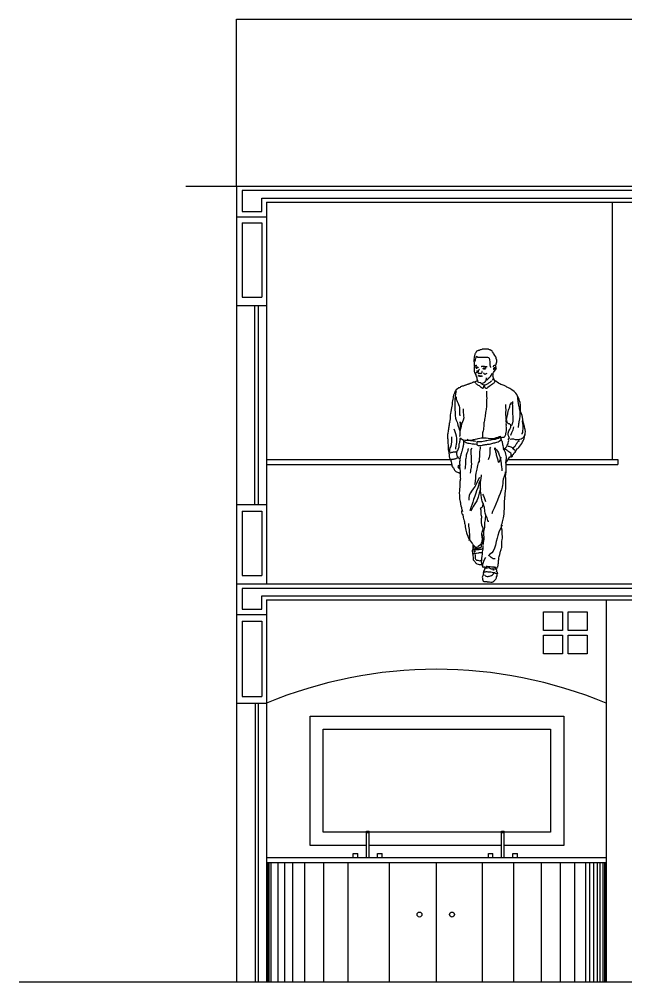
# Model space of a CAD drawing. Extents: x 152 to 700, y -120 to 84.
# Drawn here: x 151.97 to 156.55, y 66.57 to 73.83 of the extents above; entities that cross this region are included whole.
import ezdxf

# ---------------------------------------------------------------- set-up
doc = ezdxf.new("R2010")
doc.units = 0
doc.header["$LTSCALE"] = 0.03
doc.layers.get('0').update_dxf_attribs({"linetype": 'CONTINUOUS'})
for name, color, linetype in [('CALIDAD', 30, 'CONTINUOUS'), ('MUEBLES', 8, 'CONTINUOUS'), ('VENTANAS', 4, 'CONTINUOUS')]:
    doc.layers.add(name, color=color, linetype=linetype)

msp = doc.modelspace()

# ---------------------------------------------------------------- linework, layer by layer
at = {"ltscale": 0.03}
for p, q in [((153.61, 72.5722), (153.61, 73.8314)), ((153.61, 73.8314), (161.076, 73.8314)), ((153.2264, 72.5722), (164.835, 72.5722)), ((153.61, 72.5722), (153.61, 66.5722)), ((153.835, 72.4522), (153.835, 69.5722)), ((153.835, 72.4522), (164.535, 72.4522)), ((156.445, 72.4522), (156.445, 70.5122)), ((153.61, 72.3422), (153.835, 72.3422)), ((153.61, 71.6722), (153.835, 71.6722)), ((153.835, 70.5122), (155.234, 70.5122)), ((155.6588, 70.5122), (156.4865, 70.5122)), ((156.4865, 70.5122), (156.4865, 70.4722)), ((153.835, 70.4722), (155.2339, 70.4722)), ((155.6446, 70.4722), (156.4865, 70.4722)), ((153.61, 70.1722), (153.835, 70.1722)), ((153.61, 69.5722), (164.835, 69.5722)), ((153.835, 69.4522), (164.535, 69.4522)), ((153.835, 69.4522), (153.835, 66.5722)), ((156.3997, 69.4522), (156.3997, 66.5722)), ((153.61, 69.3422), (153.835, 69.3422)), ((153.61, 68.6722), (153.835, 68.6722)), ((153.835, 67.509), (156.3997, 67.509)), ((153.835, 67.4722), (156.3997, 67.4722)), ((155.1174, 67.4722), (155.1174, 66.5722)), ((151.9701, 66.5722), (165.6916, 66.5722))]:
    msp.add_line(p, q, dxfattribs=at)
for centre in [(154.9902, 67.0789), (155.2358, 67.0789)]:
    msp.add_circle(centre, 0.0185, dxfattribs=at)
msp.add_arc((155.1174, 65.5971), 3.3318, 67.36385, 112.63615, dxfattribs=at)
at = {"layer": 'CALIDAD', "ltscale": 0.03}
for p, q in [((153.6529, 72.5391), (153.6529, 72.3819)), ((164.7823, 72.5391), (153.6529, 72.5391)), ((153.8004, 72.3819), (153.8004, 72.4829)), ((153.8004, 72.4829), (164.5851, 72.4829)), ((153.6529, 72.3819), (153.8004, 72.3819)), ((153.6515, 72.2965), (153.6515, 71.7355)), ((153.6515, 72.2965), (153.8001, 72.2965)), ((153.8001, 72.2965), (153.8001, 71.7355)), ((153.6515, 71.7355), (153.8001, 71.7355)), ((153.6515, 70.1221), (153.6515, 69.6355)), ((153.6515, 70.1221), (153.8001, 70.1221)), ((153.8001, 70.1221), (153.8001, 69.6355)), ((153.6515, 69.6355), (153.8001, 69.6355)), ((164.7823, 69.5391), (153.6529, 69.5391)), ((153.6529, 69.5391), (153.6529, 69.3819)), ((153.8004, 69.3819), (153.8004, 69.4829)), ((153.8004, 69.4829), (164.5851, 69.4829)), ((153.6529, 69.3819), (153.8004, 69.3819)), ((153.6515, 69.2921), (153.8001, 69.2921)), ((153.6515, 69.2921), (153.6515, 68.7236)), ((153.8001, 69.2921), (153.8001, 68.7236)), ((153.6515, 68.7236), (153.8001, 68.7236))]:
    msp.add_line(p, q, dxfattribs=at)
at = {"layer": 'MUEBLES', "linetype": 'Continuous'}
for p, q in [((154.5896, 67.709), (154.6096, 67.709)), ((154.5896, 67.509), (154.5896, 67.709)), ((154.5896, 67.699), (154.6096, 67.699)), ((154.6096, 67.509), (154.6096, 67.709)), ((155.6099, 67.709), (155.6299, 67.709)), ((155.6099, 67.509), (155.6099, 67.709)), ((155.6099, 67.699), (155.6299, 67.699)), ((155.6299, 67.509), (155.6299, 67.709)), ((154.4896, 67.539), (154.5246, 67.539)), ((154.4896, 67.509), (154.4896, 67.539)), ((154.5246, 67.509), (154.5246, 67.539)), ((154.6746, 67.509), (154.6746, 67.539)), ((154.6746, 67.539), (154.7096, 67.539)), ((154.7096, 67.509), (154.7096, 67.539)), ((155.5099, 67.539), (155.5449, 67.539)), ((155.5099, 67.509), (155.5099, 67.539)), ((155.5449, 67.509), (155.5449, 67.539)), ((155.6949, 67.509), (155.6949, 67.539)), ((155.6949, 67.539), (155.7299, 67.539)), ((155.7299, 67.509), (155.7299, 67.539))]:
    msp.add_line(p, q, dxfattribs=at)
at = {"layer": 'MUEBLES', "ltscale": 0.03}
for p, q in [((153.8374, 67.4722), (153.8374, 66.5722)), ((153.8455, 67.4722), (153.8455, 66.5722)), ((153.8535, 67.4722), (153.8535, 66.5722)), ((153.8696, 67.4722), (153.8696, 66.5722)), ((153.9212, 67.4722), (153.9212, 66.5722)), ((153.9719, 67.4722), (153.9719, 66.5722)), ((154.031, 67.4722), (154.031, 66.5722)), ((154.1222, 67.4722), (154.1222, 66.5722)), ((154.266, 67.4722), (154.266, 66.5722)), ((154.4484, 67.4722), (154.4484, 66.5722)), ((154.7606, 67.4722), (154.7606, 66.5722)), ((155.464, 67.4722), (155.464, 66.5722)), ((155.7008, 67.4722), (155.7008, 66.5722)), ((155.9097, 67.4722), (155.9097, 66.5722)), ((156.0528, 67.4722), (156.0528, 66.5722)), ((156.1611, 67.4722), (156.1611, 66.5722)), ((156.2423, 67.4722), (156.2423, 66.5722)), ((156.2732, 67.4722), (156.2732, 66.5722)), ((156.3042, 67.4722), (156.3042, 66.5722)), ((156.3313, 67.4722), (156.3313, 66.5722)), ((156.3506, 67.4722), (156.3506, 66.5722)), ((156.3738, 67.4722), (156.3738, 66.5722)), ((156.3854, 67.4722), (156.3854, 66.5722)), ((156.3946, 67.4722), (156.3946, 66.5722))]:
    msp.add_line(p, q, dxfattribs=at)
for points in [[(155.5349, 71.331), (155.534, 71.3324), (155.5302, 71.3343), (155.5286, 71.3348), (155.5261, 71.3353), (155.5231, 71.3373), (155.5207, 71.3378), (155.5174, 71.3392), (155.5125, 71.3413), (155.5103, 71.3419), (155.5057, 71.3427), (155.5027, 71.3427), (155.4956, 71.3433), (155.4902, 71.3443), (155.4861, 71.3443), (155.4825, 71.3441), (155.4782, 71.3441), (155.4684, 71.343), (155.4643, 71.3427), (155.461, 71.3413), (155.4539, 71.3392), (155.4498, 71.3381), (155.4477, 71.3373), (155.4433, 71.3353), (155.44, 71.3343), (155.4343, 71.3326), (155.4316, 71.3315), (155.4275, 71.3302), (155.4242, 71.3285), (155.4215, 71.3272), (155.4199, 71.3261), (155.4177, 71.3234), (155.4171, 71.3215), (155.4155, 71.3182), (155.4125, 71.3127), (155.4114, 71.3114), (155.4092, 71.3065), (155.4076, 71.3018), (155.407, 71.2999), (155.406, 71.2961), (155.4057, 71.2945), (155.4046, 71.2904), (155.4043, 71.2893), (155.4038, 71.2847), (155.4035, 71.28), (155.4032, 71.2781), (155.4032, 71.2762), (155.4032, 71.2749), (155.4016, 71.2699), (155.4016, 71.2697), (155.4019, 71.265), (155.4016, 71.2596), (155.4011, 71.2509), (155.403, 71.2449), (155.4035, 71.2392), (155.4038, 71.2364), (155.4038, 71.2323), (155.4038, 71.2274), (155.4038, 71.2223), (155.4032, 71.2212), (155.4024, 71.2201), (155.4024, 71.2182), (155.4038, 71.2152), (155.4043, 71.2114), (155.4049, 71.2095), (155.4043, 71.2067), (155.4038, 71.2043), (155.4035, 71.2021), (155.403, 71.1988), (155.4027, 71.1953), (155.4027, 71.1896), (155.4024, 71.1871), (155.4024, 71.1849), (155.4024, 71.18), (155.4024, 71.1759), (155.4032, 71.1738), (155.4051, 71.1708), (155.4062, 71.1661), (155.407, 71.1645), (155.4084, 71.1609), (155.4095, 71.1582), (155.4106, 71.1547), (155.4144, 71.1511), (155.4147, 71.1481), (155.4152, 71.1457), (155.4158, 71.1427), (155.4169, 71.1416), (155.4174, 71.1402), (155.4188, 71.1386), (155.4204, 71.131), (155.422, 71.1291), (155.4231, 71.1266), (155.4237, 71.1247), (155.4237, 71.1225), (155.4242, 71.1179), (155.425, 71.1152), (155.425, 71.1133), (155.425, 71.1114), (155.425, 71.1081), (155.4248, 71.1048), (155.4226, 71.1043), (155.4218, 71.1034), (155.4207, 71.0988), (155.4166, 71.0985), (155.4141, 71.0975), (155.4122, 71.0964), (155.4109, 71.0964), (155.4084, 71.0953), (155.4057, 71.0953), (155.4019, 71.095), (155.3989, 71.0945), (155.3956, 71.0931), (155.3934, 71.092), (155.3907, 71.0909), (155.388, 71.0893), (155.3839, 71.0866), (155.3757, 71.0838), (155.3711, 71.083), (155.367, 71.0822), (155.3621, 71.08), (155.358, 71.0784), (155.3545, 71.0776), (155.3509, 71.0762), (155.346, 71.0737), (155.34, 71.0713), (155.3381, 71.0705), (155.3327, 71.0691), (155.3307, 71.0683), (155.3253, 71.0667), (155.3207, 71.065), (155.3171, 71.0631), (155.3119, 71.0637), (155.3079, 71.0623), (155.3038, 71.0607), (155.3, 71.0582), (155.2964, 71.0552), (155.291, 71.0525), (155.2871, 71.0509), (155.2741, 71.0419), (155.2705, 71.0394), (155.267, 71.0378), (155.2643, 71.0331), (155.2615, 71.0293), (155.2594, 71.0258), (155.2572, 71.0195), (155.2542, 71.0119), (155.2525, 71.007), (155.2476, 70.9964), (155.2457, 70.9827), (155.2452, 70.9767), (155.2419, 70.9664), (155.2397, 70.9544), (155.2378, 70.9443), (155.2376, 70.9364), (155.2359, 70.9241), (155.2343, 70.9135), (155.2318, 70.8996), (155.2288, 70.8876), (155.2261, 70.8705), (155.2253, 70.8596), (155.2228, 70.8457), (155.2223, 70.8331), (155.2209, 70.819), (155.219, 70.8034), (155.2182, 70.7993), (155.2179, 70.795), (155.2182, 70.7931), (155.216, 70.7884), (155.2144, 70.7849), (155.2147, 70.7759), (155.2141, 70.7696), (155.213, 70.762), (155.2111, 70.756), (155.21, 70.747), (155.2092, 70.7388), (155.2087, 70.7361), (155.2057, 70.729), (155.2057, 70.7225), (155.2054, 70.711), (155.2046, 70.7064), (155.2021, 70.6991), (155.2019, 70.689), (155.2016, 70.6813), (155.2024, 70.6729), (155.2035, 70.6647), (155.2038, 70.6582), (155.2038, 70.6533), (155.2049, 70.6429), (155.2051, 70.6317), (155.2057, 70.6206), (155.2057, 70.6165), (155.2068, 70.6064), (155.2057, 70.5955), (155.207, 70.5865), (155.2092, 70.574), (155.2114, 70.565), (155.2128, 70.5593), (155.2136, 70.5516), (155.2141, 70.5465), (155.2149, 70.538), (155.2155, 70.5317), (155.2171, 70.5255), (155.2201, 70.5197), (155.2207, 70.5146), (155.2215, 70.5135), (155.2253, 70.5121), (155.2267, 70.5121), (155.2286, 70.5118), (155.2318, 70.5118), (155.2348, 70.5124), (155.2384, 70.5129), (155.24, 70.5132), (155.2444, 70.5143), (155.2479, 70.5143), (155.2512, 70.5148), (155.2555, 70.5165), (155.2604, 70.5173), (155.264, 70.5181), (155.2664, 70.5187), (155.2703, 70.5203), (155.2738, 70.5225), (155.2773, 70.5241), (155.2814, 70.5252), (155.2817, 70.5296), (155.2798, 70.5312), (155.2768, 70.5342), (155.2741, 70.5356), (155.2738, 70.5394), (155.2735, 70.5443), (155.2732, 70.5484), (155.2724, 70.5541), (155.2711, 70.559), (155.2697, 70.5617), (155.2692, 70.565), (155.2683, 70.5666), (155.264, 70.5674), (155.2602, 70.5677), (155.2542, 70.5674), (155.2509, 70.5666), (155.2471, 70.5663), (155.2438, 70.5661), (155.2392, 70.565), (155.2356, 70.5639), (155.2324, 70.5633), (155.2269, 70.5623), (155.2231, 70.5623), (155.2182, 70.5593)], [(155.5299, 71.204), (155.5283, 71.2073), (155.5269, 71.2103), (155.5267, 71.2124), (155.5256, 71.2157), (155.5245, 71.2195), (155.5234, 71.2291), (155.5231, 71.2345), (155.5226, 71.2424), (155.5226, 71.2506), (155.5215, 71.2604), (155.5199, 71.2664), (155.5188, 71.271), (155.518, 71.274), (155.5136, 71.2787), (155.5071, 71.28), (155.5002, 71.2798), (155.4907, 71.2792), (155.4847, 71.2798), (155.4754, 71.2798), (155.4629, 71.28), (155.4577, 71.28), (155.4496, 71.28), (155.4447, 71.2795), (155.4338, 71.2792), (155.4313, 71.2811), (155.4209, 71.2882), (155.4166, 71.2836), (155.4166, 71.2828), (155.4163, 71.28), (155.4133, 71.2705), (155.4111, 71.2667), (155.41, 71.2574), (155.4065, 71.2476)], [(155.5678, 71.2236), (155.5684, 71.2263), (155.57, 71.2315), (155.5711, 71.2411), (155.573, 71.2487), (155.5735, 71.2547), (155.5733, 71.261), (155.5692, 71.2719), (155.5689, 71.2798), (155.5673, 71.2847), (155.5586, 71.2961), (155.552, 71.3073), (155.5485, 71.3135), (155.5408, 71.3225), (155.5376, 71.3272), (155.5324, 71.3334)], [(155.422, 71.2179), (155.4215, 71.2182), (155.4209, 71.219), (155.4193, 71.2193), (155.4152, 71.219), (155.4122, 71.2184), (155.4098, 71.2174), (155.4068, 71.2157), (155.4049, 71.2146)], [(155.4564, 71.213), (155.4575, 71.213), (155.4607, 71.2141), (155.464, 71.2149), (155.4689, 71.2154), (155.4727, 71.2157), (155.4752, 71.2154), (155.4784, 71.2141), (155.485, 71.2133), (155.4877, 71.2127), (155.4913, 71.2124), (155.4934, 71.2124), (155.4964, 71.2119), (155.5002, 71.2124)], [(155.4613, 69.7164), (155.464, 69.7112), (155.4665, 69.7041), (155.4673, 69.6998), (155.4719, 69.7001), (155.4795, 69.7017), (155.4858, 69.7011), (155.4866, 69.6992), (155.4828, 69.6905), (155.4817, 69.6837), (155.4804, 69.6777), (155.4727, 69.6684), (155.4735, 69.657), (155.4686, 69.6529), (155.4733, 69.6521), (155.4716, 69.6453), (155.4711, 69.6407), (155.4678, 69.6344), (155.4635, 69.6229), (155.4656, 69.6161), (155.4662, 69.6082), (155.4675, 69.602), (155.4705, 69.5946), (155.4771, 69.59), (155.4855, 69.59), (155.4899, 69.59), (155.4992, 69.5897), (155.5022, 69.5894), (155.5065, 69.5891), (155.5125, 69.5883), (155.5177, 69.5875), (155.5289, 69.5851), (155.5381, 69.5859), (155.5447, 69.5894), (155.5512, 69.5932), (155.5575, 69.5987), (155.5643, 69.6052), (155.5665, 69.6074), (155.5692, 69.6123), (155.5705, 69.6186), (155.5725, 69.6257), (155.576, 69.6341), (155.5771, 69.6423), (155.5787, 69.6546), (155.5814, 69.6524), (155.5785, 69.6622), (155.5725, 69.6627), (155.5727, 69.6731), (155.5711, 69.6807), (155.5665, 69.6823), (155.5656, 69.6932), (155.5765, 69.6922), (155.5771, 69.693), (155.5798, 69.699), (155.5809, 69.702), (155.5817, 69.7055), (155.5823, 69.7074), (155.5836, 69.7112), (155.5842, 69.7161), (155.5844, 69.7221), (155.5855, 69.7298), (155.5858, 69.7371), (155.5866, 69.7442), (155.5872, 69.7494), (155.5883, 69.7556), (155.5891, 69.7636), (155.5902, 69.7693), (155.5926, 69.7791), (155.594, 69.7873), (155.5964, 69.7957), (155.5994, 69.8077), (155.6019, 69.8186), (155.6038, 69.8251), (155.6065, 69.833), (155.6087, 69.8412), (155.6109, 69.8483), (155.6106, 69.8608), (155.6106, 69.8796), (155.6122, 69.893), (155.6139, 69.9066), (155.6155, 69.9183), (155.6155, 69.9336), (155.615, 69.9456), (155.6144, 69.9581), (155.6139, 69.9723), (155.6133, 69.9783), (155.6103, 69.9944), (155.609, 70.0036), (155.609, 70.0189), (155.6131, 70.0276), (155.6177, 70.0418), (155.6196, 70.0513), (155.6234, 70.0723), (155.6283, 70.0998), (155.6297, 70.1186), (155.633, 70.1404), (155.6321, 70.156), (155.6327, 70.1767), (155.6316, 70.1889), (155.6343, 70.2214), (155.6346, 70.2301), (155.6359, 70.238), (155.6373, 70.2551), (155.6395, 70.272), (155.6417, 70.2917), (155.6414, 70.3028), (155.6428, 70.3331), (155.6422, 70.3432), (155.6414, 70.3715), (155.6406, 70.384), (155.6433, 70.4176), (155.6433, 70.4252), (155.6441, 70.4443), (155.6444, 70.4587), (155.6447, 70.4821), (155.6452, 70.4903), (155.649, 70.4952), (155.6534, 70.5037), (155.6569, 70.5094), (155.661, 70.5157), (155.6662, 70.5225), (155.6716, 70.5306), (155.676, 70.532), (155.6815, 70.5336), (155.6839, 70.5309), (155.6883, 70.532), (155.691, 70.5369), (155.6934, 70.5456), (155.6992, 70.5514), (155.706, 70.5606), (155.7112, 70.5666), (155.7172, 70.5734), (155.7256, 70.5914), (155.7335, 70.5952), (155.7395, 70.6018), (155.7479, 70.6127), (155.7632, 70.6326), (155.7673, 70.6432), (155.773, 70.653), (155.7768, 70.6617), (155.7793, 70.6696), (155.7823, 70.6803), (155.7836, 70.6871), (155.7883, 70.7001), (155.7888, 70.71), (155.7907, 70.7192), (155.7883, 70.7367), (155.7864, 70.7451), (155.7823, 70.7587), (155.7804, 70.7664), (155.7744, 70.7857), (155.7733, 70.7982), (155.7697, 70.8138), (155.7676, 70.8315), (155.7662, 70.8435), (155.761, 70.8566), (155.7578, 70.8642), (155.7531, 70.8735), (155.7515, 70.8953), (155.7537, 70.9081), (155.7526, 70.922), (155.7499, 70.9399), (155.7428, 70.9585), (155.7417, 70.9634), (155.7349, 70.9811), (155.7281, 70.9934), (155.7253, 71.0004), (155.7182, 71.0103), (155.7041, 71.025), (155.6864, 71.037), (155.673, 71.0465), (155.6572, 71.0552), (155.6496, 71.0571), (155.6433, 71.0609), (155.6286, 71.068), (155.6131, 71.0748), (155.6032, 71.0778), (155.5967, 71.0806), (155.5855, 71.0874), (155.5771, 71.0942), (155.5662, 71.104), (155.5577, 71.1024), (155.5567, 71.1089), (155.5501, 71.1182), (155.5477, 71.1272), (155.546, 71.1312), (155.5463, 71.1353), (155.5449, 71.1427), (155.5452, 71.1468), (155.5458, 71.153), (155.5463, 71.1609), (155.5487, 71.1669), (155.5534, 71.1757), (155.5558, 71.1781), (155.5621, 71.1852), (155.5654, 71.189), (155.57, 71.1977), (155.5708, 71.2018), (155.5697, 71.207), (155.564, 71.2187), (155.5646, 71.2217), (155.5596, 71.2212), (155.5531, 71.2209), (155.5493, 71.2171), (155.5463, 71.213), (155.5452, 71.2111)], [(155.4348, 71.2026), (155.4329, 71.2059), (155.4286, 71.2075), (155.4261, 71.2073), (155.4242, 71.2073), (155.4209, 71.2075), (155.4152, 71.2059), (155.4125, 71.2059), (155.4141, 71.2054), (155.4171, 71.204), (155.4207, 71.2054), (155.4231, 71.2059), (155.4291, 71.2067)], [(155.4261, 71.1811), (155.4239, 71.1748), (155.4218, 71.1708), (155.4201, 71.1661), (155.4177, 71.1639), (155.4144, 71.1631), (155.4136, 71.1631)], [(155.4278, 71.2007), (155.4259, 71.1994), (155.4239, 71.1988), (155.4215, 71.198), (155.4207, 71.198), (155.4171, 71.1975)], [(155.4335, 71.1808), (155.4329, 71.1773), (155.4327, 71.1721), (155.4297, 71.1691), (155.4299, 71.1667), (155.4327, 71.1634), (155.4329, 71.1609), (155.434, 71.1596), (155.4354, 71.1593), (155.4376, 71.1579), (155.4397, 71.1596), (155.4425, 71.1609), (155.4447, 71.162), (155.4485, 71.1615), (155.4531, 71.1601), (155.4569, 71.1601), (155.4594, 71.1612), (155.4615, 71.1642), (155.4632, 71.1686), (155.464, 71.171), (155.4637, 71.1727), (155.4621, 71.1743), (155.4602, 71.1759)], [(155.4308, 71.1419), (155.4318, 71.1421), (155.4351, 71.1432), (155.4389, 71.1435), (155.4441, 71.1424), (155.4474, 71.1421), (155.4528, 71.1419), (155.4586, 71.1419), (155.4621, 71.1405), (155.4564, 71.1364), (155.4547, 71.1364), (155.4526, 71.1359), (155.4501, 71.1364), (155.4468, 71.1381), (155.4438, 71.1405), (155.4422, 71.1413), (155.44, 71.1419), (155.4378, 71.1421), (155.4357, 71.143), (155.434, 71.1441)], [(155.4346, 71.1803), (155.4362, 71.1825), (155.4378, 71.1847), (155.4397, 71.1871), (155.4411, 71.1906), (155.4422, 71.1928)], [(155.4675, 71.1986), (155.4684, 71.1972), (155.4722, 71.1958), (155.4779, 71.1947), (155.4793, 71.1953), (155.4817, 71.1956), (155.4855, 71.195), (155.4891, 71.195)], [(155.47, 71.1983), (155.4716, 71.1988), (155.4738, 71.201), (155.4768, 71.2029), (155.4793, 71.2029), (155.4809, 71.2024), (155.4833, 71.2015), (155.4866, 71.2018), (155.4893, 71.2021), (155.4929, 71.2018)], [(155.4722, 71.1659), (155.4746, 71.1639), (155.4754, 71.1612), (155.4765, 71.1585), (155.4774, 71.1571), (155.4779, 71.1563), (155.4844, 71.1552), (155.4874, 71.1555), (155.4896, 71.1566), (155.4962, 71.1593), (155.5016, 71.1615)], [(155.4983, 71.1086), (155.5016, 71.1122), (155.5054, 71.1165), (155.5084, 71.1198), (155.5144, 71.1258), (155.5169, 71.1282), (155.521, 71.1312), (155.5259, 71.137), (155.5316, 71.1454), (155.5359, 71.1563), (155.537, 71.1604)], [(155.5512, 71.1996), (155.5534, 71.2015), (155.5542, 71.2037), (155.5553, 71.2054), (155.5586, 71.2075), (155.5591, 71.2054), (155.5599, 71.2021), (155.5586, 71.1961), (155.5564, 71.1934), (155.5537, 71.1896), (155.5493, 71.1868), (155.5507, 71.1906), (155.5515, 71.1936), (155.5517, 71.1958), (155.552, 71.198), (155.552, 71.1994)], [(155.5596, 71.1018), (155.5591, 71.0972), (155.5569, 71.0931), (155.5542, 71.0895), (155.5507, 71.086), (155.5463, 71.083), (155.5414, 71.0792), (155.5338, 71.0737), (155.5291, 71.0705), (155.5226, 71.0656), (155.516, 71.062), (155.5073, 71.0549), (155.5002, 71.0487), (155.4953, 71.0465), (155.4915, 71.0459), (155.4904, 71.0454), (155.4888, 71.0495), (155.4869, 71.0541), (155.4839, 71.0601), (155.4806, 71.0631), (155.4784, 71.0656), (155.4779, 71.0669), (155.4763, 71.0653), (155.4746, 71.0634), (155.4733, 71.0601), (155.4722, 71.0563), (155.4689, 71.0484), (155.4665, 71.047), (155.4632, 71.05), (155.4588, 71.0528), (155.4553, 71.0549), (155.4501, 71.059), (155.4425, 71.0656), (155.4368, 71.0699), (155.4302, 71.0727), (155.4245, 71.0759), (155.4204, 71.0797), (155.4171, 71.0827), (155.4144, 71.086), (155.4122, 71.0904), (155.4114, 71.0931)], [(155.5349, 71.1029), (155.5294, 71.0991), (155.5199, 71.0915), (155.512, 71.0855), (155.5071, 71.0827), (155.4956, 71.0762), (155.491, 71.074), (155.4866, 71.0724), (155.4825, 71.0705), (155.4793, 71.071), (155.4705, 71.0746), (155.4665, 71.0776), (155.4599, 71.0819), (155.455, 71.0879), (155.4542, 71.0887), (155.449, 71.0882), (155.4373, 71.0925), (155.4327, 71.0955), (155.4294, 71.1002), (155.4294, 71.1059), (155.4272, 71.1116)], [(155.4531, 71.0846), (155.4566, 71.0852), (155.4662, 71.0868), (155.4744, 71.089), (155.4831, 71.0955), (155.4883, 71.1032)], [(155.485, 71.0966), (155.4858, 71.0972), (155.4872, 71.0985), (155.4896, 71.1015), (155.4923, 71.1064), (155.4937, 71.1094), (155.4945, 71.1135), (155.4953, 71.1176), (155.497, 71.1261)], [(155.5458, 71.1206), (155.5458, 71.119), (155.5425, 71.1122), (155.5389, 71.1078)], [(155.2678, 71.0288), (155.2651, 71.0179), (155.2618, 71.0048), (155.2585, 70.989), (155.2566, 70.9639), (155.2561, 70.9528), (155.2566, 70.9274), (155.2564, 70.9105), (155.2561, 70.8884), (155.2583, 70.865), (155.2596, 70.8424), (155.2618, 70.8222), (155.2662, 70.8078), (155.2746, 70.792), (155.2779, 70.7822), (155.2801, 70.7702), (155.2841, 70.756), (155.2866, 70.7489), (155.2912, 70.7315), (155.2921, 70.729)], [(155.4953, 71.0255), (155.4956, 71.0225), (155.4956, 71.0187), (155.4956, 71.0146), (155.4967, 71.0064), (155.4967, 71.0037), (155.4967, 70.9983), (155.4967, 70.995), (155.497, 70.9912), (155.4972, 70.9865), (155.4986, 70.9735), (155.4964, 70.9601), (155.4953, 70.9517), (155.4959, 70.9446), (155.4951, 70.941), (155.4959, 70.9326), (155.4962, 70.9277), (155.4962, 70.9203), (155.4967, 70.9146), (155.4948, 70.9078), (155.4932, 70.8936), (155.4923, 70.889), (155.4915, 70.8792), (155.4904, 70.874), (155.4896, 70.8669), (155.488, 70.8568), (155.4863, 70.8465), (155.485, 70.8358), (155.4836, 70.8252), (155.4812, 70.813), (155.4798, 70.8064), (155.4782, 70.7961), (155.4771, 70.7876), (155.4771, 70.7754), (155.4757, 70.7609), (155.4746, 70.7503), (155.4727, 70.7377), (155.4714, 70.7277), (155.4686, 70.7198), (155.467, 70.7116), (155.467, 70.7045), (155.467, 70.6922), (155.467, 70.6813), (155.4665, 70.6751)], [(155.2675, 70.9825), (155.2675, 70.9805), (155.2675, 70.9767), (155.2683, 70.9658), (155.2711, 70.9549), (155.2741, 70.9473), (155.2795, 70.9375), (155.2825, 70.9323), (155.2852, 70.9252), (155.2893, 70.9122), (155.291, 70.9032), (155.2921, 70.8942), (155.2921, 70.8871), (155.2921, 70.8797), (155.2923, 70.8694), (155.2923, 70.8615), (155.2931, 70.8541), (155.294, 70.8465), (155.2942, 70.8408)], [(155.6447, 70.8149), (155.6441, 70.8209), (155.6439, 70.829), (155.6436, 70.8353), (155.6419, 70.8476), (155.6414, 70.853), (155.6409, 70.8609), (155.6409, 70.868), (155.6433, 70.8795), (155.6433, 70.8874), (155.6425, 70.9018), (155.6419, 70.9116), (155.6422, 70.926)], [(155.6468, 70.8181), (155.6482, 70.8239), (155.6507, 70.8334), (155.6545, 70.8478), (155.6561, 70.853), (155.6575, 70.8615), (155.6599, 70.8724), (155.6632, 70.8833), (155.6657, 70.8898), (155.6692, 70.9007), (155.6719, 70.9083), (155.6722, 70.9108), (155.6727, 70.9127), (155.6749, 70.9225), (155.6855, 70.9386), (155.6869, 70.9427)], [(155.6858, 70.7672), (155.6875, 70.7702), (155.6888, 70.7726), (155.6905, 70.7762), (155.6921, 70.78), (155.6934, 70.7835), (155.6945, 70.7893), (155.6954, 70.792), (155.6967, 70.798), (155.6973, 70.8037), (155.6981, 70.8097), (155.6978, 70.8146), (155.6975, 70.8225), (155.697, 70.8296), (155.6962, 70.8391), (155.6954, 70.8497), (155.6948, 70.8604), (155.6943, 70.868), (155.6943, 70.8745), (155.694, 70.8808), (155.6948, 70.8969), (155.6948, 70.9097), (155.6948, 70.9124), (155.694, 70.9171), (155.694, 70.9201), (155.6934, 70.9244), (155.6943, 70.9359), (155.6954, 70.9484)], [(155.7311, 70.9786), (155.7311, 70.9767), (155.7311, 70.974), (155.7311, 70.9705), (155.7308, 70.968), (155.7311, 70.9656), (155.7316, 70.9601), (155.7321, 70.956), (155.7327, 70.9511), (155.7335, 70.9462), (155.7349, 70.941), (155.7351, 70.9386), (155.7354, 70.9359), (155.7357, 70.9318), (155.7368, 70.9255), (155.7376, 70.9195), (155.7398, 70.9122), (155.7425, 70.9015), (155.7436, 70.8947), (155.7458, 70.8819), (155.7466, 70.8737), (155.7471, 70.8661), (155.7479, 70.8582), (155.7485, 70.8497), (155.7477, 70.8435), (155.7463, 70.8326), (155.7452, 70.8236), (155.7441, 70.813), (155.7436, 70.8081), (155.7409, 70.7944), (155.739, 70.7843), (155.7384, 70.7819), (155.7373, 70.7721), (155.736, 70.7609), (155.736, 70.7522)], [(155.319, 70.8923), (155.3193, 70.892), (155.3201, 70.8841), (155.3209, 70.8702), (155.3209, 70.8626), (155.3215, 70.8517), (155.322, 70.841), (155.3239, 70.8258), (155.3204, 70.8083), (155.3141, 70.7947), (155.3079, 70.7786), (155.3057, 70.7634), (155.3021, 70.7489), (155.298, 70.7358), (155.295, 70.7225), (155.2937, 70.7154)], [(155.2942, 70.6838), (155.2945, 70.6868), (155.2961, 70.6947), (155.2964, 70.7037), (155.2964, 70.7113), (155.2967, 70.7192), (155.298, 70.7383), (155.2989, 70.7446), (155.2997, 70.7516), (155.2997, 70.7655), (155.2989, 70.7808), (155.298, 70.7901), (155.298, 70.795), (155.2989, 70.7906), (155.2994, 70.7808), (155.3008, 70.7781)], [(155.6485, 70.8059), (155.6482, 70.8075), (155.6479, 70.81), (155.6479, 70.8124), (155.6468, 70.8127), (155.6447, 70.8124), (155.6428, 70.8089), (155.6428, 70.8059), (155.6428, 70.8026), (155.6428, 70.7991), (155.6428, 70.7966), (155.6433, 70.7873), (155.6417, 70.78), (155.6433, 70.7734), (155.6433, 70.7675), (155.6428, 70.7612), (155.6433, 70.7549), (155.6444, 70.7429), (155.6449, 70.7369), (155.6436, 70.7312), (155.6433, 70.726), (155.6414, 70.7184), (155.6398, 70.7045), (155.6387, 70.6963), (155.6343, 70.6865), (155.6316, 70.6824), (155.6289, 70.6775), (155.6275, 70.677), (155.6259, 70.6764), (155.6229, 70.6764), (155.6185, 70.6762), (155.6163, 70.6759), (155.6082, 70.6743), (155.603, 70.6751), (155.5994, 70.6745), (155.6011, 70.6732), (155.6043, 70.6704), (155.6043, 70.6658), (155.6052, 70.662), (155.6062, 70.6614), (155.6079, 70.6587), (155.6101, 70.6541), (155.6114, 70.6514), (155.6136, 70.6443), (155.6141, 70.6424), (155.615, 70.6372), (155.6161, 70.6315), (155.6171, 70.6236), (155.6188, 70.6178), (155.6199, 70.6135), (155.6207, 70.6048), (155.6207, 70.6039), (155.6229, 70.5969), (155.6237, 70.592), (155.624, 70.5895), (155.6264, 70.5901), (155.6321, 70.5928), (155.6354, 70.5952), (155.6379, 70.5969), (155.6387, 70.599), (155.6414, 70.6037), (155.6447, 70.605), (155.6471, 70.6069), (155.6507, 70.6108), (155.6512, 70.6176), (155.6531, 70.62), (155.6594, 70.6287), (155.6599, 70.6375), (155.6621, 70.647), (155.6637, 70.6535), (155.6621, 70.6598), (155.6624, 70.6661), (155.6657, 70.6694), (155.6689, 70.6694), (155.6665, 70.6762), (155.6635, 70.6838), (155.6616, 70.6901), (155.6597, 70.6952), (155.6588, 70.7007), (155.6605, 70.7121), (155.6613, 70.7151), (155.6632, 70.7203), (155.6657, 70.7268), (155.6697, 70.7339), (155.6708, 70.7364), (155.6727, 70.7402), (155.6752, 70.7446), (155.6787, 70.7538), (155.6798, 70.7655), (155.679, 70.7732), (155.6744, 70.7751), (155.6689, 70.7792), (155.6613, 70.7811), (155.6567, 70.7841), (155.6539, 70.7876), (155.6509, 70.7942), (155.649, 70.8002)], [(155.7651, 70.7012), (155.7662, 70.708), (155.7692, 70.7151), (155.7703, 70.7206), (155.7708, 70.7296), (155.7717, 70.7391), (155.7717, 70.747), (155.7727, 70.7557), (155.7727, 70.7598), (155.7719, 70.7726), (155.7703, 70.7803), (155.7692, 70.7895), (155.7676, 70.792), (155.7681, 70.8015), (155.77, 70.8059)], [(155.2634, 70.5879), (155.2637, 70.593), (155.2643, 70.6001), (155.2667, 70.6108), (155.27, 70.6255), (155.2724, 70.6388), (155.2732, 70.6563), (155.2713, 70.6718), (155.2686, 70.686), (155.2637, 70.7045), (155.2564, 70.7279), (155.2525, 70.7386)], [(155.7008, 70.7568), (155.6975, 70.7467), (155.6943, 70.732), (155.6902, 70.7228), (155.685, 70.7124), (155.6782, 70.6931), (155.6779, 70.6922)], [(155.2196, 70.5677), (155.2187, 70.5696), (155.2187, 70.5778), (155.2196, 70.5873), (155.2223, 70.5982), (155.2256, 70.6069), (155.2316, 70.6241), (155.2346, 70.6465), (155.2356, 70.6587), (155.2356, 70.6704), (155.2348, 70.6822)], [(155.2692, 70.5663), (155.27, 70.5663), (155.2722, 70.5661), (155.273, 70.5661), (155.2732, 70.5674), (155.2741, 70.5693), (155.2743, 70.5723), (155.2743, 70.5742), (155.2743, 70.5775), (155.2749, 70.5775), (155.2773, 70.5783), (155.2803, 70.5805), (155.2814, 70.583), (155.2822, 70.5849), (155.2831, 70.5876), (155.2831, 70.589), (155.2836, 70.5914), (155.2839, 70.593), (155.2852, 70.596), (155.2863, 70.5966), (155.2874, 70.5974), (155.288, 70.6001), (155.2882, 70.6007), (155.2888, 70.6029), (155.2891, 70.6075), (155.2891, 70.6083), (155.2891, 70.6129), (155.2893, 70.6165), (155.2893, 70.6195), (155.2893, 70.6214), (155.2893, 70.6258), (155.2893, 70.6274), (155.2896, 70.6287), (155.2934, 70.6334), (155.2948, 70.6394), (155.2956, 70.6446), (155.2956, 70.6486), (155.2967, 70.6527), (155.2967, 70.656), (155.2972, 70.6585), (155.2975, 70.6604), (155.2978, 70.6639), (155.298, 70.6669), (155.298, 70.6691), (155.2989, 70.6732), (155.3, 70.6718), (155.301, 70.6704), (155.3035, 70.668), (155.3062, 70.6658), (155.3114, 70.6625), (155.3122, 70.6625), (155.3152, 70.6617), (155.3185, 70.6601), (155.3215, 70.6563), (155.325, 70.6544), (155.3256, 70.6541), (155.3231, 70.65), (155.3231, 70.6467), (155.3228, 70.644), (155.3228, 70.6416), (155.3223, 70.638), (155.322, 70.6347), (155.3215, 70.6277), (155.3215, 70.6266), (155.3212, 70.6244), (155.3201, 70.6165), (155.3196, 70.6127), (155.3193, 70.6091), (155.3185, 70.6056), (155.3166, 70.5999), (155.3152, 70.5936), (155.3139, 70.589), (155.313, 70.5849), (155.3117, 70.5816), (155.3087, 70.5721), (155.3073, 70.5658), (155.3057, 70.5574), (155.3035, 70.5481), (155.3024, 70.5429), (155.2983, 70.5317), (155.2964, 70.5233), (155.2942, 70.5127), (155.2926, 70.5146), (155.291, 70.517), (155.2891, 70.5192), (155.2852, 70.5225), (155.2833, 70.5249)], [(155.416, 70.6255), (155.4109, 70.6236), (155.4027, 70.626), (155.3953, 70.6266), (155.3874, 70.6277), (155.3776, 70.6285), (155.3651, 70.6309), (155.3566, 70.6323), (155.3493, 70.6347), (155.3436, 70.6375), (155.3346, 70.6426), (155.3313, 70.6446), (155.3283, 70.6467), (155.3258, 70.6484)], [(155.3261, 70.6595), (155.3362, 70.6571), (155.3414, 70.656), (155.3512, 70.6563), (155.3654, 70.6565), (155.3754, 70.6571), (155.3828, 70.6574), (155.3978, 70.6612), (155.4117, 70.6647), (155.4248, 70.6672), (155.4335, 70.6694), (155.4468, 70.6718), (155.4558, 70.6734), (155.4678, 70.6751), (155.4855, 70.6745), (155.4934, 70.6743), (155.5092, 70.6715), (155.519, 70.6702), (155.5248, 70.6694), (155.54, 70.6688), (155.5509, 70.6704), (155.5643, 70.6743), (155.5714, 70.6764), (155.5806, 70.6778), (155.5923, 70.6843), (155.6008, 70.686), (155.5997, 70.6781), (155.5948, 70.6743), (155.5874, 70.6702), (155.5798, 70.6683), (155.573, 70.6666), (155.5662, 70.6653), (155.5602, 70.6631), (155.5501, 70.6609), (155.5389, 70.6585), (155.5275, 70.6565), (155.5076, 70.6535), (155.4983, 70.6525), (155.4921, 70.6516), (155.4842, 70.6505), (155.4719, 70.6476), (155.461, 70.6446), (155.4553, 70.6435), (155.4408, 70.6437), (155.4291, 70.6437), (155.4275, 70.6437), (155.4239, 70.6435), (155.422, 70.6375), (155.422, 70.6323), (155.4231, 70.6252), (155.4231, 70.6214), (155.4239, 70.6208), (155.4329, 70.6178), (155.4365, 70.6176), (155.4441, 70.6178), (155.4506, 70.6178), (155.4656, 70.6198), (155.4708, 70.6206), (155.4817, 70.6219), (155.4869, 70.6233), (155.4975, 70.6249), (155.5041, 70.6255), (155.5169, 70.6274), (155.5196, 70.6279), (155.5286, 70.6296), (155.5357, 70.6315), (155.5436, 70.6337), (155.5509, 70.6364), (155.558, 70.6375), (155.5733, 70.641), (155.5844, 70.6448), (155.5926, 70.6497), (155.6011, 70.656), (155.6041, 70.6601), (155.6071, 70.6631)], [(155.4122, 70.6478), (155.4103, 70.6484), (155.4043, 70.6492), (155.3945, 70.6503), (155.3828, 70.6511), (155.3746, 70.6519), (155.3648, 70.6535), (155.3566, 70.6565), (155.3495, 70.6612)], [(155.6749, 70.6653), (155.6858, 70.668), (155.6997, 70.6666), (155.712, 70.6631), (155.7242, 70.6612), (155.7398, 70.662), (155.7485, 70.6636), (155.7569, 70.6672), (155.7659, 70.6723), (155.7744, 70.6781), (155.7796, 70.6876), (155.7845, 70.6974), (155.7858, 70.6996)], [(155.6981, 70.5969), (155.6989, 70.5969), (155.7046, 70.6037), (155.7082, 70.608), (155.7123, 70.6127), (155.721, 70.6255), (155.7242, 70.6328), (155.7278, 70.6388), (155.7346, 70.647), (155.7403, 70.6516), (155.7455, 70.653)], [(155.3599, 70.593), (155.3585, 70.5909), (155.3561, 70.5851), (155.3542, 70.5789), (155.352, 70.5696), (155.3487, 70.5587), (155.346, 70.5505), (155.3436, 70.5429), (155.3414, 70.5328), (155.3389, 70.5181), (155.3378, 70.5116), (155.3373, 70.493), (155.3373, 70.4832), (155.3367, 70.4707), (155.3359, 70.4606), (155.3346, 70.4486), (155.3332, 70.4377)], [(155.3844, 70.5974), (155.379, 70.5865), (155.3787, 70.5808), (155.3784, 70.5723), (155.3773, 70.5584), (155.3771, 70.5533), (155.3795, 70.5356), (155.3798, 70.5301), (155.3803, 70.5214), (155.3812, 70.5072), (155.3812, 70.4996), (155.3814, 70.4925), (155.3817, 70.4761), (155.3806, 70.4631), (155.3793, 70.4535), (155.3768, 70.4375), (155.376, 70.4325), (155.3743, 70.4222), (155.3727, 70.4088)], [(155.4501, 70.6075), (155.4493, 70.6004), (155.4477, 70.5944), (155.4463, 70.5841), (155.4444, 70.5699), (155.4441, 70.5628), (155.4433, 70.5505), (155.4433, 70.5451), (155.4422, 70.5317), (155.4417, 70.5197), (155.4411, 70.5083), (155.4403, 70.4993), (155.4395, 70.4933)], [(155.525, 70.6048), (155.5223, 70.596), (155.5207, 70.5854), (155.5212, 70.574), (155.5201, 70.5574), (155.5185, 70.5396), (155.5152, 70.529), (155.5111, 70.5173), (155.5092, 70.5078)], [(155.5556, 70.6001), (155.5567, 70.5892), (155.5591, 70.5854), (155.5632, 70.5762), (155.5648, 70.5688), (155.5684, 70.556), (155.5697, 70.5456), (155.5722, 70.5375), (155.5733, 70.5317), (155.5768, 70.523), (155.5806, 70.5097), (155.5823, 70.5037), (155.5853, 70.489)], [(155.5583, 70.6007), (155.5602, 70.5941), (155.5626, 70.5941), (155.5716, 70.5832), (155.5782, 70.5737), (155.5858, 70.5601), (155.5918, 70.5445), (155.5959, 70.5345), (155.6, 70.5211), (155.6005, 70.5108), (155.603, 70.4985), (155.6062, 70.4805), (155.6068, 70.4756), (155.6095, 70.4543), (155.6106, 70.4443), (155.6114, 70.4339), (155.6125, 70.4246)], [(155.6411, 70.4838), (155.6411, 70.4865), (155.6425, 70.492), (155.6436, 70.4999), (155.6449, 70.5088), (155.6466, 70.5167), (155.6463, 70.5274), (155.6458, 70.532), (155.6444, 70.5407), (155.6425, 70.5514), (155.64, 70.5628), (155.6354, 70.5737), (155.6294, 70.5838), (155.6253, 70.5909)], [(155.6817, 70.532), (155.6823, 70.5399), (155.6823, 70.5445), (155.682, 70.553), (155.679, 70.559), (155.6727, 70.5644), (155.6657, 70.5699), (155.6597, 70.5737), (155.6537, 70.5775), (155.6482, 70.5819), (155.6414, 70.5854), (155.6354, 70.5871), (155.6308, 70.5881)], [(155.6588, 70.6113), (155.6648, 70.611), (155.673, 70.6089), (155.6806, 70.6067), (155.6894, 70.6018), (155.6934, 70.596), (155.6978, 70.5917), (155.7043, 70.5862), (155.7071, 70.5838), (155.7103, 70.5802), (155.7131, 70.5775)], [(155.2277, 70.5088), (155.2275, 70.5061), (155.228, 70.5004), (155.2288, 70.4936), (155.2307, 70.4838), (155.2324, 70.4778), (155.234, 70.4718), (155.2356, 70.4622), (155.2384, 70.456), (155.2425, 70.4516), (155.246, 70.4484), (155.2485, 70.4426), (155.2523, 70.4355), (155.255, 70.4315), (155.2618, 70.423), (155.2653, 70.4206), (155.2697, 70.4189), (155.2784, 70.4148), (155.2814, 70.4137), (155.2869, 70.4118), (155.2899, 70.4105), (155.2931, 70.4091), (155.2953, 70.4083), (155.2967, 70.4007), (155.2967, 70.396), (155.2972, 70.3898), (155.2978, 70.3813), (155.2983, 70.3761), (155.2989, 70.3661), (155.2975, 70.3573), (155.2967, 70.3516), (155.2956, 70.3443), (155.294, 70.3334), (155.294, 70.3293), (155.2959, 70.3186), (155.2959, 70.3137), (155.2956, 70.3007), (155.2945, 70.2966), (155.2934, 70.2928), (155.2926, 70.281), (155.2912, 70.271), (155.2904, 70.2633), (155.2901, 70.2576), (155.2912, 70.2429), (155.2915, 70.2342), (155.2926, 70.2268), (155.2931, 70.2233), (155.2931, 70.2107), (155.2945, 70.2077), (155.298, 70.1922), (155.2997, 70.1838), (155.3, 70.1734), (155.3019, 70.1622), (155.3065, 70.1497), (155.3073, 70.1431), (155.3087, 70.1317), (155.3144, 70.1184), (155.3117, 70.1287), (155.3114, 70.1271), (155.3076, 70.1184), (155.307, 70.1126), (155.3092, 70.1034), (155.3133, 70.0993), (155.3163, 70.0952), (155.3182, 70.0881), (155.3188, 70.0846), (155.3209, 70.0739), (155.3228, 70.0636), (155.3239, 70.0589), (155.3264, 70.0491), (155.3291, 70.041), (155.3302, 70.032), (155.3316, 70.0232), (155.334, 70.0143), (155.3354, 70.002), (155.3373, 69.9911), (155.3406, 69.9775), (155.3422, 69.9682), (155.3452, 69.9576), (155.3504, 69.9439), (155.3542, 69.9341), (155.355, 69.9322), (155.3602, 69.9189), (155.3675, 69.9061), (155.3741, 69.8941), (155.382, 69.8845), (155.3904, 69.8742)], [(155.2961, 70.5094), (155.2948, 70.502), (155.2926, 70.4928), (155.2931, 70.4816), (155.294, 70.468), (155.2929, 70.4573), (155.2929, 70.4505), (155.2929, 70.4505), (155.2942, 70.4369), (155.297, 70.4241), (155.2978, 70.4105), (155.2978, 70.4056)], [(155.4441, 70.5023), (155.4397, 70.4993), (155.4338, 70.4865), (155.4283, 70.4661), (155.4245, 70.4533), (155.4223, 70.4375), (155.4199, 70.4276), (155.4155, 70.408), (155.4141, 70.3906), (155.413, 70.3729), (155.41, 70.3459), (155.4073, 70.3334), (155.4046, 70.3227)], [(155.6032, 70.5279), (155.5983, 70.511), (155.5902, 70.4892)], [(155.2964, 70.4473), (155.2959, 70.4503), (155.2945, 70.4519), (155.2923, 70.4568), (155.2904, 70.4625), (155.2885, 70.4647), (155.2863, 70.4688), (155.282, 70.4633), (155.2806, 70.4587), (155.2814, 70.4519), (155.282, 70.4489), (155.2836, 70.4478), (155.2852, 70.4475), (155.2888, 70.4467), (155.2918, 70.4467), (155.2931, 70.4473)], [(155.6376, 70.4184), (155.637, 70.4132), (155.6338, 70.3968), (155.6286, 70.3838), (155.6226, 70.3622), (155.6199, 70.3443), (155.6185, 70.3301), (155.6161, 70.3154), (155.6139, 70.3034), (155.6084, 70.2827), (155.6043, 70.2704), (155.5981, 70.2554), (155.5885, 70.2314), (155.579, 70.2045), (155.5654, 70.1739), (155.5534, 70.1448), (155.5419, 70.1189), (155.5365, 70.1009)], [(155.4427, 70.3764), (155.428, 70.3473), (155.4226, 70.3339), (155.4103, 70.3099), (155.3959, 70.2892), (155.3833, 70.2712), (155.3757, 70.2606), (155.3651, 70.2429), (155.3624, 70.2192), (155.3634, 70.2034)], [(155.4515, 70.3582), (155.4389, 70.3295), (155.4346, 70.314), (155.4294, 70.2966), (155.4215, 70.2753), (155.4149, 70.2568), (155.4076, 70.2355), (155.3989, 70.2096), (155.3921, 70.1881), (155.3872, 70.1745), (155.3801, 70.1546), (155.3749, 70.1382), (155.3697, 70.1241)], [(155.4733, 70.178), (155.4692, 70.1813), (155.4665, 70.1884), (155.4632, 70.1974), (155.4613, 70.2058), (155.4594, 70.2216), (155.4564, 70.2432), (155.4553, 70.2483), (155.4531, 70.2595), (155.4517, 70.2718), (155.4506, 70.2843), (155.4501, 70.2947), (155.4501, 70.3037), (155.4504, 70.3181), (155.4506, 70.3284), (155.4509, 70.3404), (155.4526, 70.3538), (155.455, 70.3704), (155.4569, 70.3783), (155.4577, 70.3865), (155.4586, 70.3952)], [(155.4498, 70.2908), (155.4397, 70.2568), (155.4324, 70.2276), (155.4223, 70.199), (155.407, 70.1761), (155.3953, 70.1565), (155.3852, 70.1366), (155.3765, 70.1241)], [(155.4667, 70.25), (155.4733, 70.2377), (155.4784, 70.2238), (155.4825, 70.2085), (155.4896, 70.1941)], [(155.461, 69.9426), (155.4613, 69.9483), (155.4618, 69.9538), (155.4635, 69.963), (155.4654, 69.9717), (155.4681, 69.9786), (155.4703, 69.9889), (155.4705, 69.9946), (155.4675, 70.0014), (155.4643, 70.0083), (155.4602, 70.0162), (155.4596, 70.0222), (155.4586, 70.0295), (155.4583, 70.0366), (155.458, 70.0407), (155.4577, 70.0497), (155.4588, 70.0584), (155.4594, 70.066), (155.4599, 70.0731), (155.4599, 70.0791), (155.4594, 70.0867), (155.4569, 70.093), (155.4553, 70.1015), (155.4553, 70.1085), (155.4556, 70.1186), (155.4558, 70.1252), (155.4536, 70.1344), (155.4523, 70.138), (155.4509, 70.1448), (155.4542, 70.1461), (155.4577, 70.1491), (155.4621, 70.1511), (155.4692, 70.1611), (155.4711, 70.1729), (155.4719, 70.1783), (155.4733, 70.1644), (155.4752, 70.1592), (155.4774, 70.1513), (155.4784, 70.1442), (155.4801, 70.1293), (155.4806, 70.1192), (155.4831, 70.1085), (155.4847, 70.1017), (155.4874, 70.093), (155.4877, 70.0851), (155.4861, 70.0663), (155.4847, 70.0554), (155.4825, 70.0461), (155.4814, 70.0347), (155.4809, 70.0243), (155.4804, 70.0148), (155.4801, 69.9987), (155.4776, 69.9875), (155.4757, 69.9772), (155.4744, 69.9677), (155.4733, 69.9608), (155.4733, 69.9565), (155.4727, 69.9423), (155.4749, 69.926), (155.4749, 69.9148), (155.4752, 69.9074), (155.4744, 69.8974), (155.4719, 69.8859), (155.47, 69.8758)], [(155.4921, 70.0884), (155.4932, 70.0837), (155.4981, 70.0704), (155.5013, 70.0606), (155.5046, 70.0519), (155.5076, 70.0431), (155.5084, 70.0401)], [(155.3648, 69.8993), (155.3659, 69.9031), (155.3692, 69.9132), (155.3697, 69.9221), (155.3692, 69.9456), (155.3686, 69.9638), (155.3673, 69.9835), (155.3634, 70.0085), (155.3615, 70.0271)], [(155.6144, 70.0159), (155.6117, 70.011), (155.6, 69.9865), (155.5899, 69.9619), (155.5814, 69.9388), (155.5755, 69.9181), (155.5697, 69.8927), (155.5637, 69.8657), (155.5569, 69.8423), (155.5471, 69.8202), (155.5359, 69.8077), (155.5261, 69.7992), (155.5171, 69.7913)], [(155.4596, 69.9467), (155.4591, 69.9429), (155.4615, 69.9298), (155.4618, 69.9216), (155.4626, 69.9132), (155.4626, 69.9033), (155.4602, 69.896), (155.458, 69.8851), (155.4564, 69.8775), (155.4542, 69.8715), (155.4498, 69.8674), (155.4433, 69.8614), (155.4343, 69.8546), (155.4278, 69.8502), (155.4226, 69.8483), (155.4182, 69.848), (155.4125, 69.8505), (155.407, 69.8546), (155.4021, 69.8589), (155.3989, 69.863), (155.3937, 69.8701)], [(155.4711, 69.8663), (155.4708, 69.8676), (155.4697, 69.8709), (155.4692, 69.8742), (155.4686, 69.8805), (155.4681, 69.8892), (155.4678, 69.8968), (155.4686, 69.9042), (155.4695, 69.9121), (155.4689, 69.9208), (155.467, 69.9265), (155.4654, 69.9358), (155.4632, 69.9415), (155.4613, 69.9491)], [(155.3942, 69.8693), (155.3926, 69.8652), (155.3918, 69.8576), (155.3929, 69.8445), (155.3923, 69.8358), (155.3923, 69.8317), (155.3899, 69.8292), (155.3877, 69.8257), (155.3874, 69.8216), (155.3872, 69.8151), (155.3896, 69.8145), (155.391, 69.8066), (155.3915, 69.7998), (155.3921, 69.7933), (155.394, 69.7837), (155.3951, 69.7739), (155.3951, 69.7695), (155.3945, 69.76), (155.3964, 69.754), (155.4019, 69.7477), (155.4057, 69.7453), (155.4076, 69.7428), (155.413, 69.7328), (155.4174, 69.7287), (155.4239, 69.7243), (155.434, 69.7216), (155.4406, 69.7202), (155.4487, 69.7194), (155.4561, 69.7197), (155.458, 69.7194), (155.4615, 69.7186)], [(155.3918, 69.8295), (155.3959, 69.8309), (155.3967, 69.8311), (155.4043, 69.8311), (155.4098, 69.8311), (155.4136, 69.8311), (155.4179, 69.8311), (155.4264, 69.8319), (155.4318, 69.8322), (155.4351, 69.8322), (155.4403, 69.8333), (155.4444, 69.8344), (155.4504, 69.8349), (155.4539, 69.8349), (155.4577, 69.836), (155.4621, 69.8382), (155.4654, 69.8396)], [(155.3967, 69.8655), (155.3972, 69.8537), (155.3975, 69.8472), (155.3991, 69.8445), (155.407, 69.8434), (155.4111, 69.8418), (155.4171, 69.8407), (155.4231, 69.8396), (155.4313, 69.8409), (155.4384, 69.8458), (155.446, 69.8472), (155.4515, 69.8478), (155.4569, 69.8488), (155.4575, 69.8537), (155.4572, 69.8606), (155.4577, 69.8679), (155.4575, 69.8723)], [(155.4689, 69.8622), (155.4681, 69.8587), (155.4678, 69.8508), (155.4678, 69.8434), (155.4675, 69.8339), (155.4667, 69.8249), (155.4643, 69.8151), (155.4624, 69.8025), (155.4621, 69.7949), (155.461, 69.7854), (155.4605, 69.7785), (155.4594, 69.7668), (155.4577, 69.7502), (155.4569, 69.7401), (155.458, 69.7276), (155.4591, 69.7202)], [(155.3948, 69.8001), (155.397, 69.8012), (155.3994, 69.8017), (155.4051, 69.802), (155.4092, 69.8022), (155.4163, 69.8033), (155.4207, 69.8036), (155.4321, 69.8063), (155.434, 69.8066), (155.4389, 69.8077), (155.4436, 69.8091), (155.4468, 69.8093), (155.4515, 69.8096), (155.4572, 69.8101), (155.461, 69.8107)], [(155.4011, 69.8216), (155.403, 69.8131), (155.4109, 69.814), (155.4111, 69.8232), (155.4062, 69.8202)], [(155.4114, 69.7924), (155.4109, 69.7834), (155.4106, 69.7723), (155.4114, 69.7641), (155.413, 69.7603), (155.4207, 69.7521), (155.4297, 69.7507), (155.4378, 69.7486), (155.4449, 69.7477), (155.4512, 69.7502), (155.4588, 69.7548)], [(155.4675, 69.7044), (155.4695, 69.7142), (155.4708, 69.7289), (155.4765, 69.7453), (155.4842, 69.7606), (155.4899, 69.7723)], [(155.5616, 69.763), (155.5463, 69.763), (155.5302, 69.7731), (155.5218, 69.7815), (155.5103, 69.787)], [(155.4948, 69.7017), (155.4926, 69.699), (155.4918, 69.6897), (155.4918, 69.69), (155.4918, 69.6905), (155.4934, 69.6913), (155.4983, 69.6932), (155.503, 69.6949), (155.512, 69.6962), (155.5188, 69.6941), (155.5272, 69.6894), (155.5305, 69.6875), (155.5368, 69.6864), (155.5447, 69.6892), (155.5436, 69.6783), (155.5485, 69.6777), (155.5515, 69.6769), (155.5547, 69.6829), (155.5558, 69.6922), (155.555, 69.6971)], [(155.5684, 69.696), (155.5626, 69.6973), (155.5561, 69.699), (155.5471, 69.699), (155.5395, 69.699), (155.5343, 69.6979), (155.5237, 69.7006), (155.5174, 69.7006), (155.5092, 69.702), (155.5002, 69.7033), (155.4942, 69.7036)], [(155.4722, 69.657), (155.4793, 69.6619), (155.4823, 69.663), (155.4874, 69.6644), (155.4942, 69.6657), (155.4992, 69.6655), (155.5054, 69.6646), (155.5117, 69.6644), (155.516, 69.6641), (155.5234, 69.6635), (155.5286, 69.6633), (155.5395, 69.6611), (155.5487, 69.6592), (155.5572, 69.6578), (155.5646, 69.6532), (155.5705, 69.6513)], [(155.4812, 69.6401), (155.485, 69.6368), (155.4872, 69.6349), (155.4915, 69.6317), (155.5011, 69.6295), (155.5081, 69.6289), (155.5131, 69.63), (155.5196, 69.6317), (155.5259, 69.6341), (155.5335, 69.6363), (155.5408, 69.6417), (155.5479, 69.6475), (155.5542, 69.6556)], [(154.5896, 67.6003), (154.1642, 67.6003), (154.1642, 68.5762), (156.0795, 68.5762), (156.0795, 67.6003), (155.6299, 67.6003)], [(154.5896, 67.7003), (154.2642, 67.7003), (154.2642, 68.4762), (155.9795, 68.4762), (155.9795, 67.7003), (155.6299, 67.7003)], [(155.6099, 67.7003), (154.6096, 67.7003)], [(155.6099, 67.6003), (154.6096, 67.6003)]]:
    msp.add_lwpolyline(points, dxfattribs=at)
for points in [[(155.9269, 69.3613), (156.0706, 69.3613), (156.0706, 69.2224), (155.9269, 69.2224)], [(156.1123, 69.3613), (156.256, 69.3613), (156.256, 69.2224), (156.1123, 69.2224)], [(155.9269, 69.1854), (156.0706, 69.1854), (156.0706, 69.0465), (155.9269, 69.0465)], [(156.1123, 69.1854), (156.256, 69.1854), (156.256, 69.0465), (156.1123, 69.0465)]]:
    msp.add_lwpolyline(points, close=True, dxfattribs=at)
at = {"layer": 'VENTANAS', "ltscale": 0.03}
for p, q in [((153.7444, 71.6722), (153.7444, 70.1722)), ((153.7729, 71.6722), (153.7729, 70.1722)), ((153.7497, 68.6722), (153.7497, 66.5722)), ((153.7726, 68.6722), (153.7726, 66.5722))]:
    msp.add_line(p, q, dxfattribs=at)

doc.saveas('drawing.dxf')
